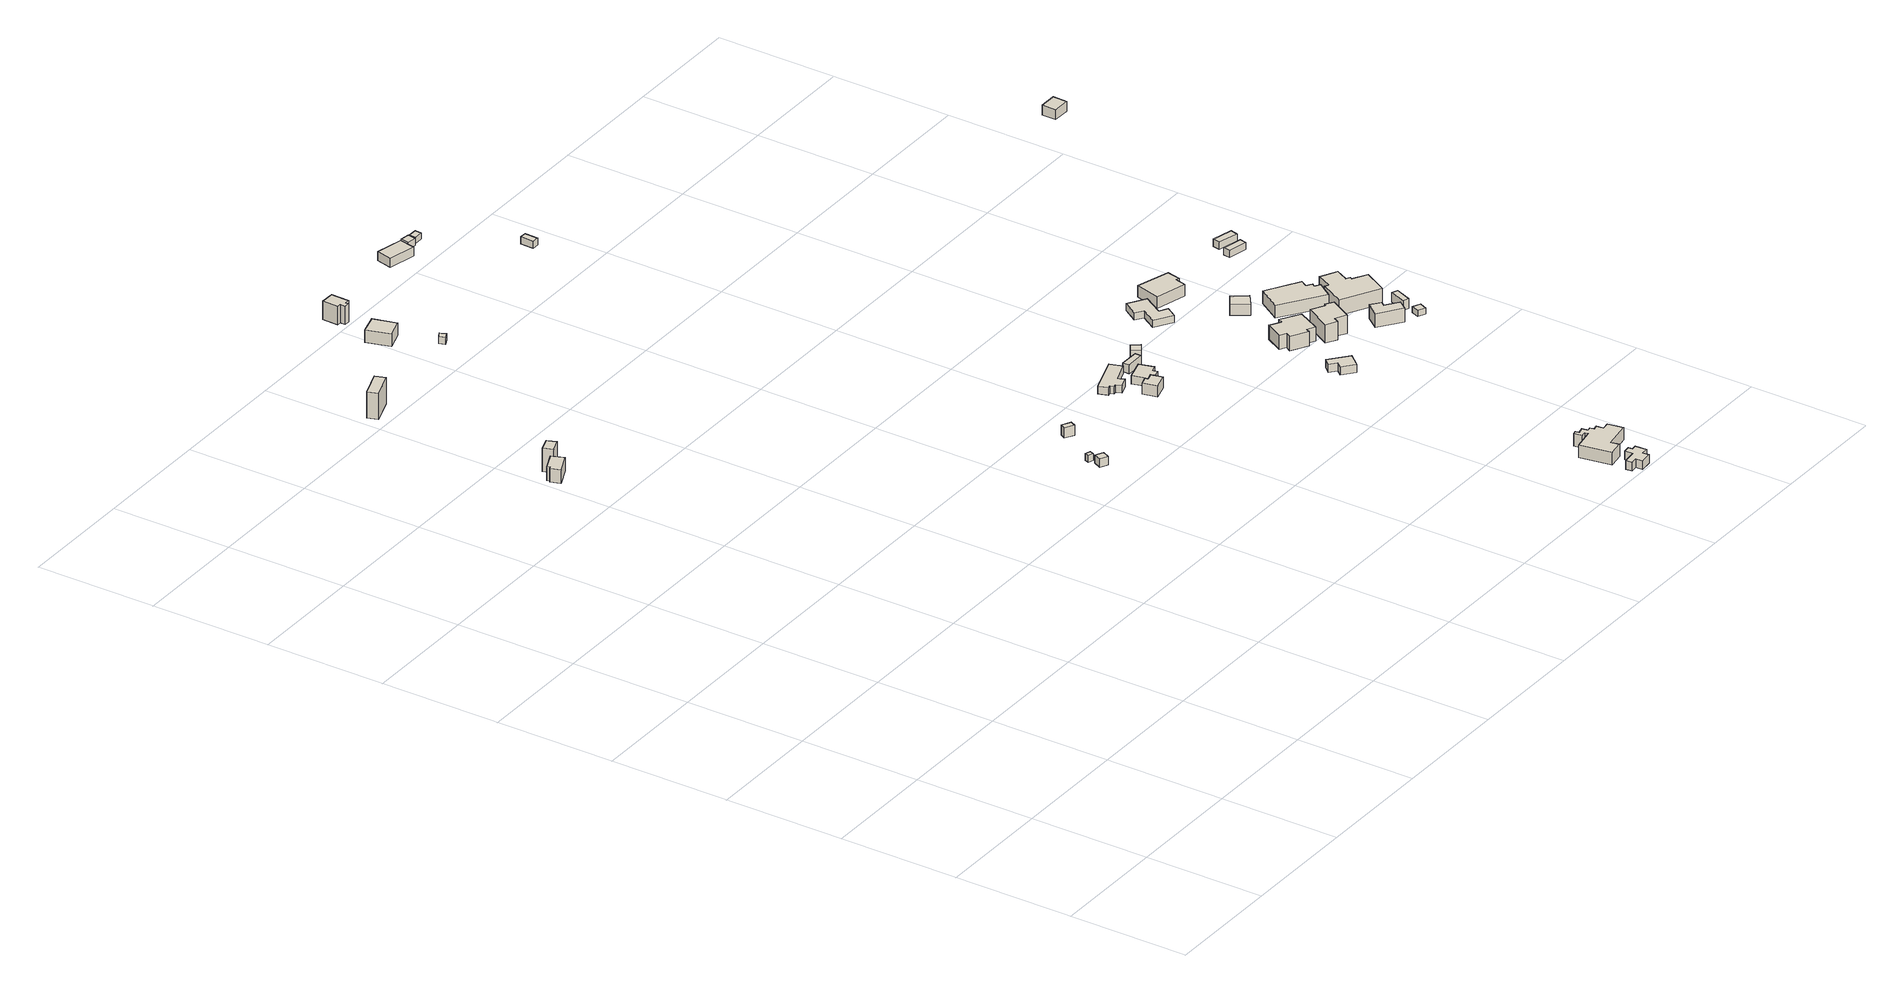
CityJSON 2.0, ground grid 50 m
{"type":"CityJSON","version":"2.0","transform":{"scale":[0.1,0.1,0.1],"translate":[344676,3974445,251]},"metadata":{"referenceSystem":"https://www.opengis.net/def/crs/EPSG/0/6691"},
"CityObjects":{
"building1":{"type":"Building","attributes":{"measuredHeight":5.7},"geometry":[{"type":"Solid","lod":"1","boundaries":[[[[0,1,2,3,4,5]],[[4,6,7,5]],[[3,8,6,4]],[[2,9,8,3]],[[1,10,9,2]],[[0,11,10,1]],[[5,7,11,0]],[[6,8,9,10,11,7]]]]}]},
"building2":{"type":"Building","attributes":{"measuredHeight":12.9},"geometry":[{"type":"Solid","lod":"1","boundaries":[[[[12,13,14,15]],[[14,16,17,15]],[[13,18,16,14]],[[12,19,18,13]],[[15,17,19,12]],[[16,18,19,17]]]]}]},
"building3":{"type":"Building","attributes":{"measuredHeight":10},"geometry":[{"type":"Solid","lod":"1","boundaries":[[[[20,21,22,23]],[[22,24,25,23]],[[21,26,24,22]],[[20,27,26,21]],[[23,25,27,20]],[[24,26,27,25]]]]}]},
"building4":{"type":"Building","attributes":{"measuredHeight":3},"geometry":[{"type":"Solid","lod":"1","boundaries":[[[[28,29,30,31]],[[30,32,33,31]],[[29,34,32,30]],[[28,35,34,29]],[[31,33,35,28]],[[32,34,35,33]]]]}]},
"building5":{"type":"Building","attributes":{"measuredHeight":7.1},"geometry":[{"type":"Solid","lod":"1","boundaries":[[[[36,37,38,39]],[[38,40,41,39]],[[37,42,40,38]],[[36,43,42,37]],[[39,41,43,36]],[[40,42,43,41]]]]}]},
"building6":{"type":"Building","attributes":{"measuredHeight":7.8},"geometry":[{"type":"Solid","lod":"1","boundaries":[[[[44,45,46,47,48,49,50,51]],[[50,52,53,51]],[[49,54,52,50]],[[48,55,54,49]],[[47,56,55,48]],[[46,57,56,47]],[[45,58,57,46]],[[44,59,58,45]],[[51,53,59,44]],[[52,54,55,56,57,58,59,53]]]]}]},
"building7":{"type":"Building","attributes":{"measuredHeight":3},"geometry":[{"type":"Solid","lod":"1","boundaries":[[[[60,61,62,63]],[[62,64,65,63]],[[61,66,64,62]],[[60,67,66,61]],[[63,65,67,60]],[[64,66,67,65]]]]}]},
"building8":{"type":"Building","attributes":{"measuredHeight":3.5},"geometry":[{"type":"Solid","lod":"1","boundaries":[[[[68,69,70,71]],[[70,72,73,71]],[[69,74,72,70]],[[68,75,74,69]],[[71,73,75,68]],[[72,74,75,73]]]]}]},
"building9":{"type":"Building","attributes":{"measuredHeight":4.3},"geometry":[{"type":"Solid","lod":"1","boundaries":[[[[76,77,78,79]],[[78,80,81,79]],[[77,82,80,78]],[[76,83,82,77]],[[79,81,83,76]],[[80,82,83,81]]]]}]},
"building10":{"type":"Building","attributes":{"measuredHeight":4.8},"geometry":[{"type":"Solid","lod":"1","boundaries":[[[[84,85,86,87]],[[86,88,89,87]],[[85,90,88,86]],[[84,91,90,85]],[[87,89,91,84]],[[88,90,91,89]]]]}]},
"building11":{"type":"Building","attributes":{"measuredHeight":3},"geometry":[{"type":"Solid","lod":"1","boundaries":[[[[92,93,94,95]],[[94,96,97,95]],[[93,98,96,94]],[[92,99,98,93]],[[95,97,99,92]],[[96,98,99,97]]]]}]},
"building12":{"type":"Building","attributes":{"measuredHeight":2.5},"geometry":[{"type":"Solid","lod":"1","boundaries":[[[[100,101,102,103]],[[102,104,105,103]],[[101,106,104,102]],[[100,107,106,101]],[[103,105,107,100]],[[104,106,107,105]]]]}]},
"building13":{"type":"Building","attributes":{"measuredHeight":3.2},"geometry":[{"type":"Solid","lod":"1","boundaries":[[[[108,109,110,111,112,113,114,115,116,117]],[[116,118,119,117]],[[115,120,118,116]],[[114,121,120,115]],[[113,122,121,114]],[[112,123,122,113]],[[111,124,123,112]],[[110,125,124,111]],[[109,126,125,110]],[[108,127,126,109]],[[117,119,127,108]],[[118,120,121,122,123,124,125,126,127,119]]]]}]},
"building14":{"type":"Building","attributes":{"measuredHeight":4.8},"geometry":[{"type":"Solid","lod":"1","boundaries":[[[[128,129,130,131,132,133]],[[132,134,135,133]],[[131,136,134,132]],[[130,137,136,131]],[[129,138,137,130]],[[128,139,138,129]],[[133,135,139,128]],[[134,136,137,138,139,135]]]]}]},
"building15":{"type":"Building","attributes":{"measuredHeight":4.1},"geometry":[{"type":"Solid","lod":"1","boundaries":[[[[140,141,142,143,144,145,146,147]],[[146,148,149,147]],[[145,150,148,146]],[[144,151,150,145]],[[143,152,151,144]],[[142,153,152,143]],[[141,154,153,142]],[[140,155,154,141]],[[147,149,155,140]],[[148,150,151,152,153,154,155,149]]]]}]},
"building16":{"type":"Building","attributes":{"measuredHeight":3.7},"geometry":[{"type":"Solid","lod":"1","boundaries":[[[[156,157,158,159]],[[158,160,161,159]],[[157,162,160,158]],[[156,163,162,157]],[[159,161,163,156]],[[160,162,163,161]]]]}]},
"building17":{"type":"Building","attributes":{"measuredHeight":5.1},"geometry":[{"type":"Solid","lod":"1","boundaries":[[[[164,165,166,167]],[[166,168,169,167]],[[165,170,168,166]],[[164,171,170,165]],[[167,169,171,164]],[[168,170,171,169]]]]}]},
"building18":{"type":"Building","attributes":{"measuredHeight":3},"geometry":[{"type":"Solid","lod":"1","boundaries":[[[[172,173,174,175]],[[174,176,177,175]],[[173,178,176,174]],[[172,179,178,173]],[[175,177,179,172]],[[176,178,179,177]]]]}]},
"building19":{"type":"Building","attributes":{"measuredHeight":3.7},"geometry":[{"type":"Solid","lod":"1","boundaries":[[[[180,181,182,183,184,185,186,187,188,189,190,191]],[[190,192,193,191]],[[189,194,192,190]],[[188,195,194,189]],[[187,196,195,188]],[[186,197,196,187]],[[185,198,197,186]],[[184,199,198,185]],[[183,200,199,184]],[[182,201,200,183]],[[181,202,201,182]],[[180,203,202,181]],[[191,193,203,180]],[[192,194,195,196,197,198,199,200,201,202,203,193]]]]}]},
"building20":{"type":"Building","attributes":{"measuredHeight":7.1},"geometry":[{"type":"Solid","lod":"1","boundaries":[[[[204,205,206,207,208,209,210,211,212,213,214,215,216,217,218,219,220,221]],[[220,222,223,221]],[[219,224,222,220]],[[218,225,224,219]],[[217,226,225,218]],[[216,227,226,217]],[[215,228,227,216]],[[214,229,228,215]],[[213,230,229,214]],[[212,231,230,213]],[[211,232,231,212]],[[210,233,232,211]],[[209,234,233,210]],[[208,235,234,209]],[[207,236,235,208]],[[206,237,236,207]],[[205,238,237,206]],[[204,239,238,205]],[[221,223,239,204]],[[222,224,225,226,227,228,229,230,231,232,233,234,235,236,237,238,239,223]]]]}]},
"building21":{"type":"Building","attributes":{"measuredHeight":3.4},"geometry":[{"type":"Solid","lod":"1","boundaries":[[[[240,241,242,243,244,245]],[[244,246,247,245]],[[243,248,246,244]],[[242,249,248,243]],[[241,250,249,242]],[[240,251,250,241]],[[245,247,251,240]],[[246,248,249,250,251,247]]]]}]},
"building22":{"type":"Building","attributes":{"measuredHeight":3},"geometry":[{"type":"Solid","lod":"1","boundaries":[[[[252,253,254,255,256,257,258,259]],[[258,260,261,259]],[[257,262,260,258]],[[256,263,262,257]],[[255,264,263,256]],[[254,265,264,255]],[[253,266,265,254]],[[252,267,266,253]],[[259,261,267,252]],[[260,262,263,264,265,266,267,261]]]]}]},
"building23":{"type":"Building","attributes":{"measuredHeight":7.7},"geometry":[{"type":"Solid","lod":"1","boundaries":[[[[268,269,270,271,272,273,274,275,276,277]],[[276,278,279,277]],[[275,280,278,276]],[[274,281,280,275]],[[273,282,281,274]],[[272,283,282,273]],[[271,284,283,272]],[[270,285,284,271]],[[269,286,285,270]],[[268,287,286,269]],[[277,279,287,268]],[[278,280,281,282,283,284,285,286,287,279]]]]}]},
"building24":{"type":"Building","attributes":{"measuredHeight":5.4},"geometry":[{"type":"Solid","lod":"1","boundaries":[[[[288,289,290,291]],[[290,292,293,291]],[[289,294,292,290]],[[288,295,294,289]],[[291,293,295,288]],[[292,294,295,293]]]]}]},
"building25":{"type":"Building","attributes":{"measuredHeight":6.7},"geometry":[{"type":"Solid","lod":"1","boundaries":[[[[296,297,298,299,300,301]],[[300,302,303,301]],[[299,304,302,300]],[[298,305,304,299]],[[297,306,305,298]],[[296,307,306,297]],[[301,303,307,296]],[[302,304,305,306,307,303]]]]}]},
"building26":{"type":"Building","attributes":{"measuredHeight":8.5},"geometry":[{"type":"Solid","lod":"1","boundaries":[[[[308,309,310,311,312,313,314,315]],[[314,316,317,315]],[[313,318,316,314]],[[312,319,318,313]],[[311,320,319,312]],[[310,321,320,311]],[[309,322,321,310]],[[308,323,322,309]],[[315,317,323,308]],[[316,318,319,320,321,322,323,317]]]]}]},
"building27":{"type":"Building","attributes":{"measuredHeight":7.5},"geometry":[{"type":"Solid","lod":"1","boundaries":[[[[324,325,326,327,328,329,330,331]],[[330,332,333,331]],[[329,334,332,330]],[[328,335,334,329]],[[327,336,335,328]],[[326,337,336,327]],[[325,338,337,326]],[[324,339,338,325]],[[331,333,339,324]],[[332,334,335,336,337,338,339,333]]]]}]},
"building28":{"type":"Building","attributes":{"measuredHeight":5.8},"geometry":[{"type":"Solid","lod":"1","boundaries":[[[[340,341,342,343,344,345]],[[344,346,347,345]],[[343,348,346,344]],[[342,349,348,343]],[[341,350,349,342]],[[340,351,350,341]],[[345,347,351,340]],[[346,348,349,350,351,347]]]]}]},
"building29":{"type":"Building","attributes":{"measuredHeight":8.5},"geometry":[{"type":"Solid","lod":"1","boundaries":[[[[352,353,354,355,356,357,358,359,360,361]],[[360,362,363,361]],[[359,364,362,360]],[[358,365,364,359]],[[357,366,365,358]],[[356,367,366,357]],[[355,368,367,356]],[[354,369,368,355]],[[353,370,369,354]],[[352,371,370,353]],[[361,363,371,352]],[[362,364,365,366,367,368,369,370,371,363]]]]}]},
"building30":{"type":"Building","attributes":{"measuredHeight":2.6},"geometry":[{"type":"Solid","lod":"1","boundaries":[[[[372,373,374,375]],[[374,376,377,375]],[[373,378,376,374]],[[372,379,378,373]],[[375,377,379,372]],[[376,378,379,377]]]]}]},
"building31":{"type":"Building","attributes":{"measuredHeight":3},"geometry":[{"type":"Solid","lod":"1","boundaries":[[[[380,381,382,383]],[[382,384,385,383]],[[381,386,384,382]],[[380,387,386,381]],[[383,385,387,380]],[[384,386,387,385]]]]}]},
"building32":{"type":"Building","attributes":{"measuredHeight":4.2},"geometry":[{"type":"Solid","lod":"1","boundaries":[[[[388,389,390,391]],[[390,392,393,391]],[[389,394,392,390]],[[388,395,394,389]],[[391,393,395,388]],[[392,394,395,393]]]]}]},
"building33":{"type":"Building","attributes":{"measuredHeight":3},"geometry":[{"type":"Solid","lod":"1","boundaries":[[[[396,397,398,399]],[[398,400,401,399]],[[397,402,400,398]],[[396,403,402,397]],[[399,401,403,396]],[[400,402,403,401]]]]}]},
"building34":{"type":"Building","attributes":{"measuredHeight":4.2},"geometry":[{"type":"Solid","lod":"1","boundaries":[[[[404,405,406,407]],[[406,408,409,407]],[[405,410,408,406]],[[404,411,410,405]],[[407,409,411,404]],[[408,410,411,409]]]]}]}
},
"vertices":[
[283,2783,590],[304,2732,590],[221,2696,590],[206,2736,590],[215,2740,590],[210,2752,590],[215,2740,648],[210,2752,648],[206,2736,648],[221,2696,648],[304,2732,648],[283,2783,648],
[2,3399,745],[111,3438,745],[126,3396,745],[17,3357,745],[126,3396,857],[17,3357,857],[111,3438,857],[2,3399,857],
[369,2858,546],[383,2819,546],[330,2799,546],[316,2840,546],[330,2799,646],[316,2840,646],[383,2819,646],[369,2858,646],
[645,3507,720],[658,3483,720],[633,3470,720],[623,3495,720],[633,3470,750],[623,3495,750],[658,3483,750],[645,3507,750],
[657,3695,672],[578,3670,672],[550,3768,672],[630,3790,672],[550,3768,725],[630,3790,725],[578,3670,725],[657,3695,725],
[628,3964,693],[626,3889,693],[608,3889,693],[608,3877,693],[586,3877,693],[587,3899,693],[570,3899,693],[572,3965,693],[570,3899,771],[572,3965,771],[587,3899,771],[586,3877,771],[608,3877,771],[608,3889,771],[626,3889,771],[628,3964,771],
[1739,1390,368],[1732,1373,368],[1712,1381,368],[1718,1398,368],[1712,1381,398],[1718,1398,398],[1732,1373,398],[1739,1390,398],
[1767,1350,358],[1752,1320,358],[1720,1336,358],[1735,1367,358],[1720,1336,393],[1735,1367,393],[1752,1320,393],[1767,1350,393],
[1795,1510,412],[1784,1488,412],[1746,1508,412],[1759,1530,412],[1746,1508,455],[1759,1530,455],[1784,1488,455],[1795,1510,455],
[1261,4024,599],[1146,4050,599],[1162,4116,599],[1275,4090,599],[1162,4116,637],[1275,4090,637],[1146,4050,637],[1261,4024,637],
[1325,4089,605],[1319,4055,605],[1280,4060,605],[1286,4095,605],[1280,4060,635],[1286,4095,635],[1319,4055,635],[1325,4089,635],
[1374,4091,603],[1372,4063,603],[1335,4063,603],[1336,4093,603],[1335,4063,628],[1336,4093,628],[1372,4063,628],[1374,4091,628],
[2227,1632,414],[2245,1579,414],[2160,1547,414],[2170,1522,414],[2126,1505,414],[2117,1530,414],[2105,1526,414],[2099,1543,414],[2087,1538,414],[2073,1578,414],[2087,1538,446],[2073,1578,446],[2099,1543,446],[2105,1526,446],[2117,1530,446],[2126,1505,446],[2170,1522,446],[2160,1547,446],[2245,1579,446],[2227,1632,446],
[2223,1471,393],[2227,1459,393],[2256,1468,393],[2268,1420,393],[2203,1401,393],[2189,1461,393],[2203,1401,440],[2189,1461,440],[2268,1420,440],[2256,1468,440],[2227,1459,440],[2223,1471,440],
[2293,1546,406],[2310,1485,406],[2284,1477,406],[2289,1458,406],[2262,1449,406],[2256,1469,406],[2227,1460,406],[2210,1522,406],[2227,1460,441],[2210,1522,441],[2256,1469,441],[2262,1449,441],[2289,1458,441],[2284,1477,441],[2310,1485,441],[2293,1546,441],
[2341,1591,410],[2340,1563,410],[2260,1564,410],[2261,1592,410],[2260,1564,447],[2261,1592,447],[2340,1563,447],[2341,1591,447],
[2367,1582,410],[2345,1615,410],[2380,1638,410],[2402,1606,410],[2380,1638,449],[2402,1606,449],[2345,1615,449],[2367,1582,449],
[1969,4005,317],[1967,3949,317],[1940,3950,317],[1942,4006,317],[1940,3950,347],[1942,4006,347],[1967,3949,347],[1969,4005,347],
[3319,67,0],[3316,101,0],[3344,103,0],[3346,86,0],[3366,87,0],[3370,41,0],[3342,38,0],[3344,13,0],[3295,7,0],[3291,36,0],[3265,33,0],[3262,60,0],[3265,33,37],[3262,60,37],[3291,36,37],[3295,7,37],[3344,13,37],[3342,38,37],[3370,41,37],[3366,87,37],[3346,86,37],[3344,103,37],[3316,101,37],[3319,67,37],
[3303,251,15],[3300,265,15],[3280,261,15],[3273,295,15],[3290,298,15],[3294,283,15],[3319,289,15],[3324,265,15],[3340,269,15],[3344,251,15],[3363,255,15],[3368,226,15],[3399,231,15],[3410,167,15],[3297,148,15],[3303,114,15],[3239,103,15],[3215,235,15],[3239,103,68],[3215,235,68],[3303,114,68],[3297,148,68],[3410,167,68],[3399,231,68],[3368,226,68],[3363,255,68],[3344,251,68],[3340,269,68],[3324,265,68],[3319,289,68],[3294,283,68],[3290,298,68],[3273,295,68],[3280,261,68],[3300,265,68],[3303,251,68],
[3087,1139,180],[3045,1089,180],[2996,1130,180],[3015,1152,180],[2987,1175,180],[3012,1203,180],[2987,1175,214],[3012,1203,214],[3015,1152,214],[2996,1130,214],[3045,1089,214],[3087,1139,214],
[2899,1906,267],[2849,1824,267],[2883,1804,267],[2855,1759,267],[2781,1805,267],[2821,1868,267],[2788,1889,267],[2828,1952,267],[2788,1889,297],[2828,1952,297],[2821,1868,297],[2781,1805,297],[2855,1759,297],[2883,1804,297],[2849,1824,297],[2899,1906,297],
[3133,1388,226],[3085,1295,226],[3052,1312,226],[3043,1296,226],[2975,1335,226],[2987,1357,226],[2961,1372,226],[3001,1443,226],[3046,1417,226],[3056,1436,226],[3046,1417,286],[3056,1436,286],[3001,1443,286],[2961,1372,286],[2987,1357,286],[2975,1335,286],[3043,1296,286],[3052,1312,286],[3085,1295,286],[3133,1388,286],
[3052,1556,265],[3011,1620,265],[3060,1652,265],[3103,1593,265],[3060,1652,311],[3103,1593,311],[3011,1620,311],[3052,1556,311],
[3056,1919,276],[3044,1863,276],[3031,1868,276],[3020,1822,276],[2889,1856,276],[2919,1960,276],[2889,1856,325],[2919,1960,325],[3020,1822,325],[3031,1868,325],[3044,1863,325],[3056,1919,325],
[3215,1336,222],[3220,1344,222],[3252,1324,222],[3199,1232,222],[3154,1257,222],[3142,1236,222],[3098,1261,222],[3159,1368,222],[3098,1261,299],[3159,1368,299],[3142,1236,299],[3154,1257,299],[3199,1232,299],[3252,1324,299],[3220,1344,299],[3215,1336,299],
[3286,1487,261],[3269,1460,261],[3292,1445,261],[3283,1432,261],[3305,1418,261],[3261,1355,261],[3090,1474,261],[3152,1570,261],[3090,1474,315],[3152,1570,315],[3261,1355,315],[3305,1418,315],[3283,1432,315],[3292,1445,315],[3269,1460,315],[3286,1487,315],
[3394,1129,233],[3365,1092,233],[3273,1159,233],[3316,1214,233],[3354,1185,233],[3341,1168,233],[3354,1185,292],[3341,1168,292],[3316,1214,292],[3273,1159,292],[3365,1092,292],[3394,1129,292],
[3426,1423,243],[3399,1371,243],[3415,1362,243],[3410,1352,243],[3469,1319,243],[3414,1221,243],[3260,1307,243],[3311,1406,243],[3327,1398,243],[3357,1458,243],[3327,1398,309],[3357,1458,309],[3311,1406,309],[3260,1307,309],[3414,1221,309],[3469,1319,309],[3410,1352,309],[3415,1362,309],[3399,1371,309],[3426,1423,309],
[3480,1098,225],[3466,1067,225],[3434,1081,225],[3448,1113,225],[3434,1081,251],[3448,1113,251],[3466,1067,251],[3480,1098,251],
[3331,1785,342],[3324,1757,342],[3244,1774,342],[3249,1804,342],[3244,1774,372],[3249,1804,372],[3324,1757,372],[3331,1785,372],
[3496,1208,223],[3469,1142,223],[3445,1151,223],[3472,1219,223],[3445,1151,264],[3472,1219,264],[3469,1142,264],[3496,1208,264],
[3348,1837,354],[3340,1805,354],[3256,1828,354],[3262,1858,354],[3256,1828,384],[3262,1858,384],[3340,1805,384],[3348,1837,384],
[3502,2713,545],[3501,2654,545],[3430,2654,545],[3430,2714,545],[3430,2654,587],[3430,2714,587],[3501,2654,587],[3502,2713,587]
]}
